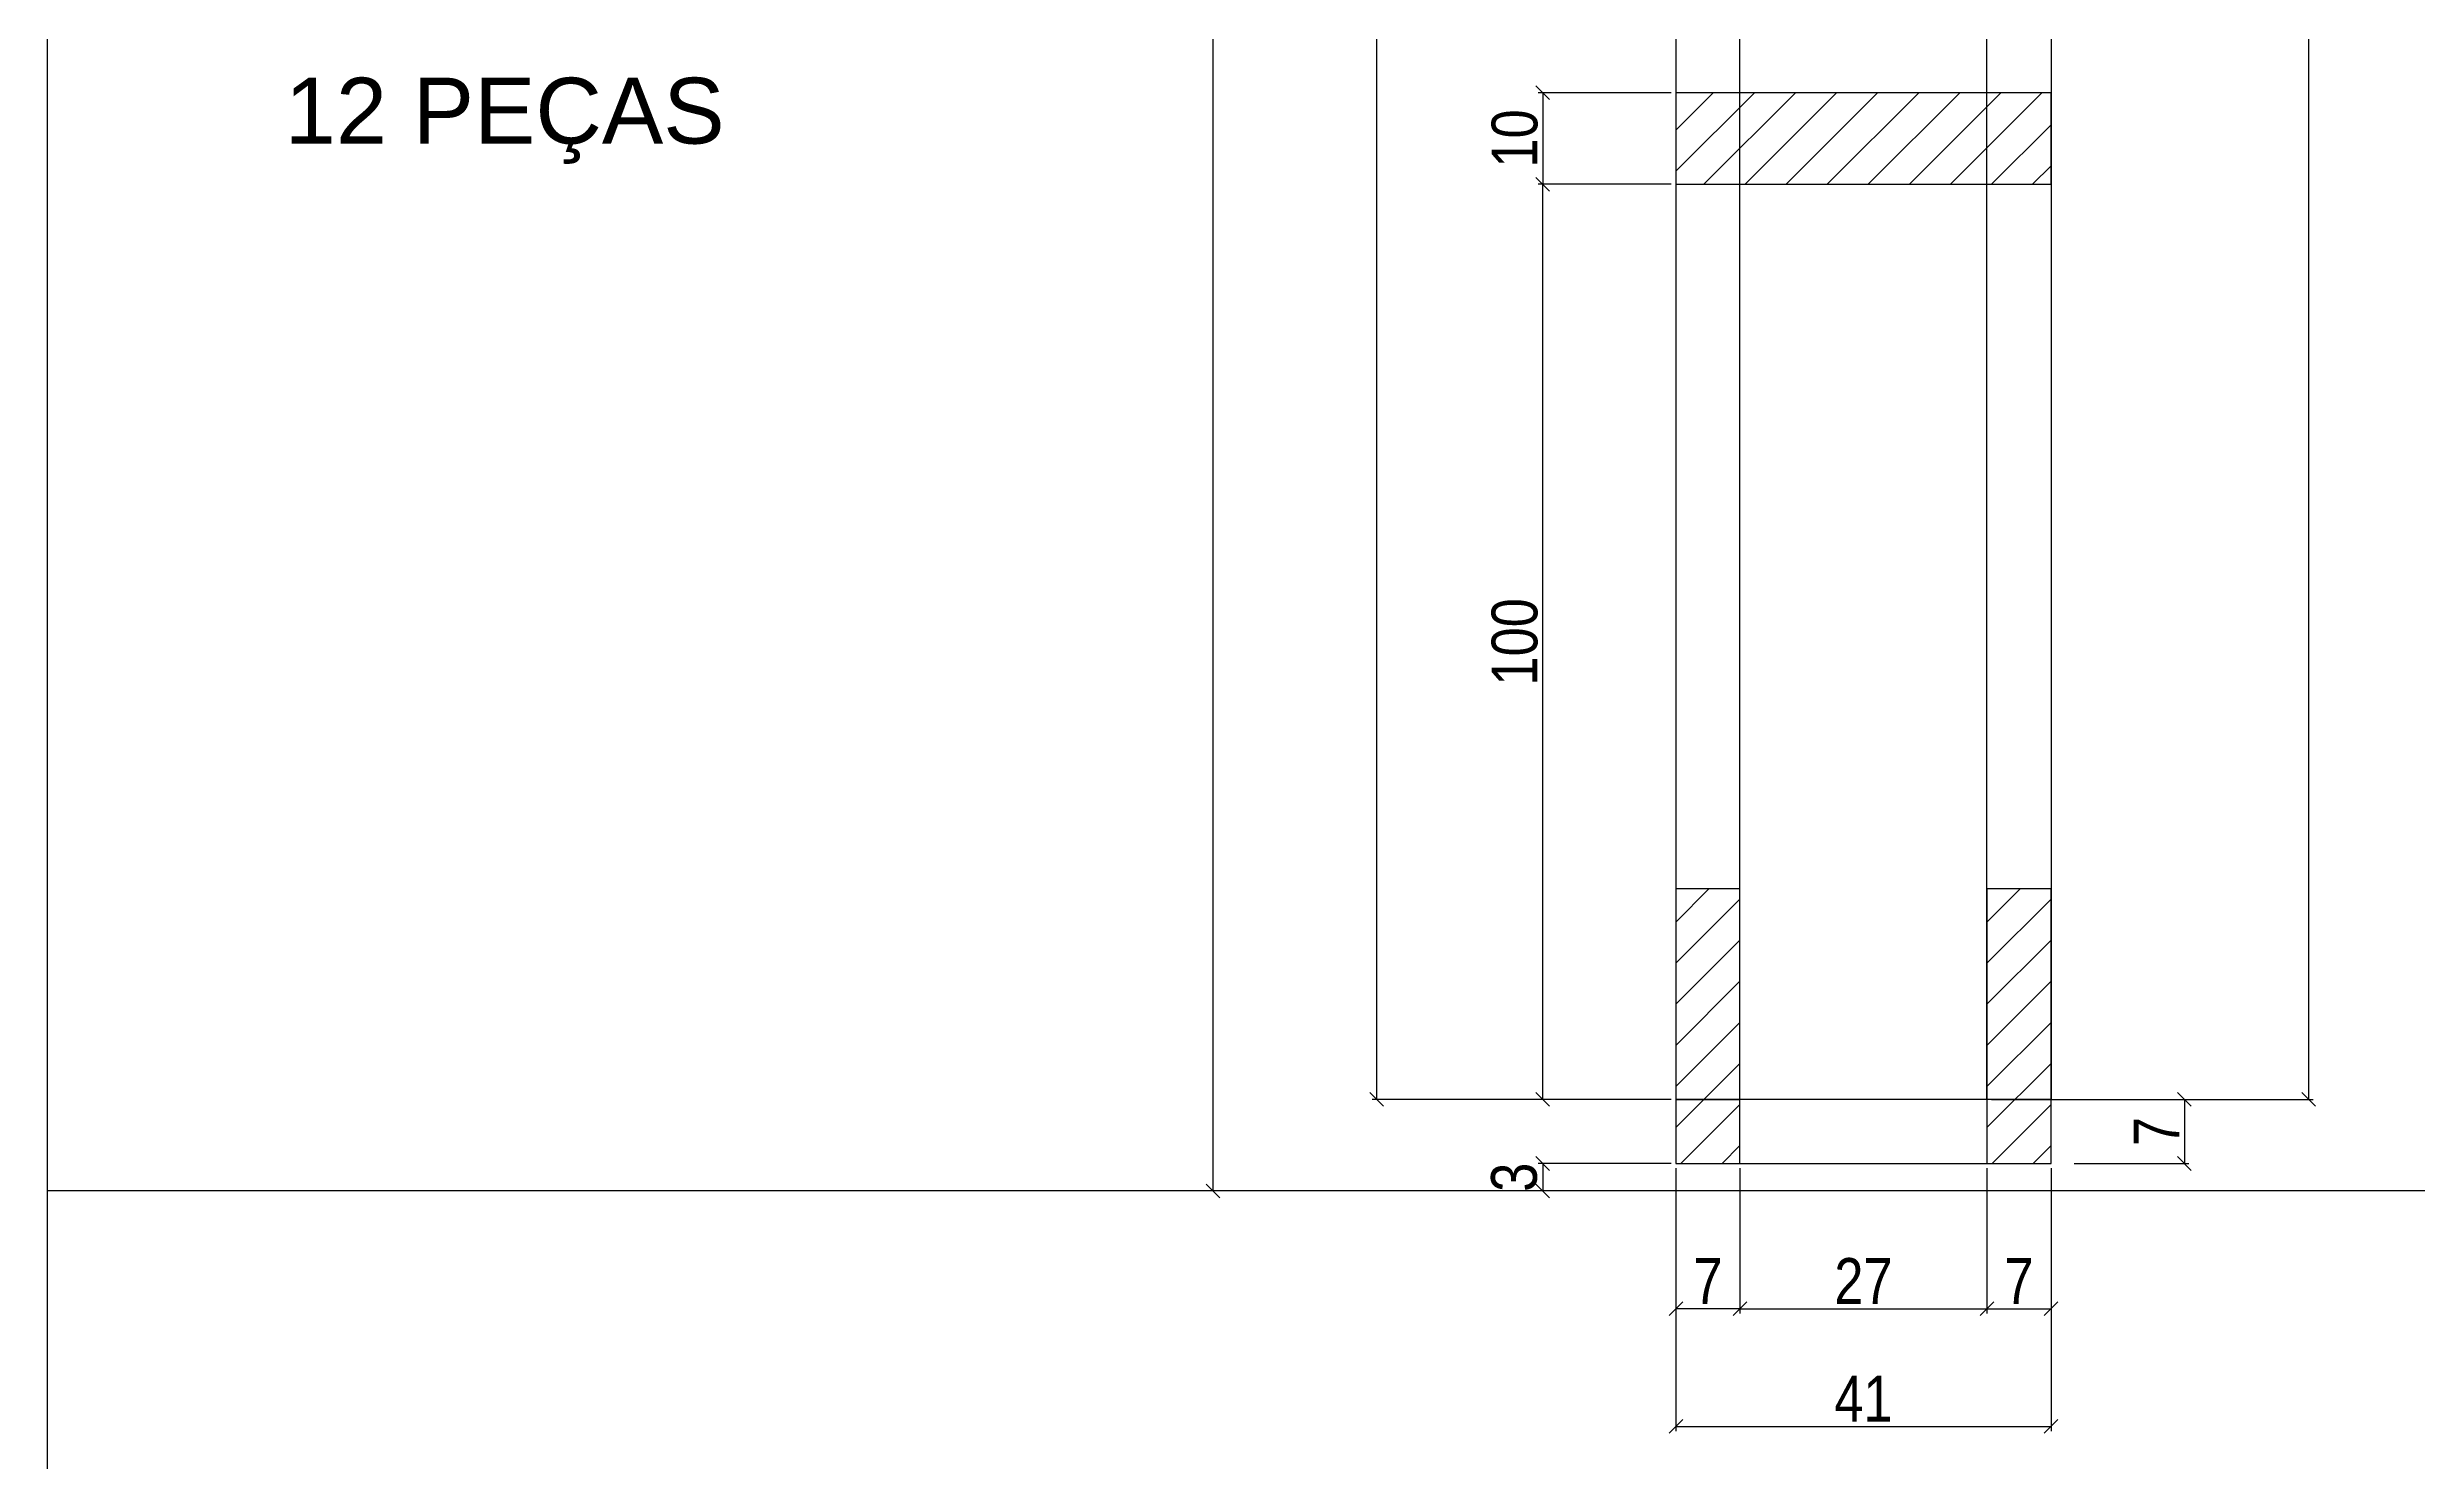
# Model space of a CAD drawing. Extents: x 15230 to 29563, y 3128 to 7338.
# Drawn here: x 15712 to 16230, y 4714 to 5023 of the extents above; entities that cross this region are included whole.
import ezdxf

# ---------------------------------------------------------------- set-up
doc = ezdxf.new("R2010")
doc.units = 0
for name, color, linetype in [('COTA', 241, 'Continuous'), ('TIRAS REESCORAMENTO', 252, 'Continuous'), ('VIGAS', 3, 'Continuous')]:
    doc.layers.add(name, color=color, linetype=linetype)
doc.styles.add('COTA TECNICA 2X', font='techl___.ttf', dxfattribs={"height": 10})
doc.styles.add('R80-50', font='arial.ttf', dxfattribs={"height": 10})
doc.dimstyles.new('SECAO', dxfattribs={"dimscale": 0.333333, "dimtxt": 5, "dimasz": 9, "dimexe": 3, "dimexo": 3, "dimgap": 3, "dimtad": 1, "dimdec": 1, "dimlfac": 0.5, "dimzin": 12, "dimdsep": 46, "dimtxsty": 'COTA TECNICA 2X', "dimblk1": 'OBLIQUE', "dimblk2": 'OBLIQUE', "dimsah": 1, "dimcen": 0.9, "dimclrd": 4, "dimclre": 4, "dimclrt": 240, "dimadec": 1, "dimazin": 3, "dimtfac": 1, "dimtdec": 1, "dimtmove": 0, "dimatfit": 3, "dimfxl": 1, "dimtolj": 1, "dimtzin": 12, "dimarcsym": 0})

# ---------------------------------------------------------------- blocks, each defined once
blk = doc.blocks.new('_Oblique')
at = {"color": 0, "linetype": 'ByBlock', "lineweight": -2}
blk.add_line((-0.5, -0.5), (0.5, 0.5), dxfattribs=at)
blk = doc.blocks.new('*D7')
at = {"layer": 'COTA', "color": 4, "lineweight": -2, "transparency": 16777216}
for p, q in [((16066.82, 5339.48), (16001.41, 5339.48)), ((16002.41, 5339.48), (16002.41, 4793.39)), ((16066.82, 4793.39), (16001.41, 4793.39))]:
    blk.add_line(p, q, dxfattribs=at)
at = {"layer": 'DEFPOINTS', "color": 0, "transparency": 16777216}
for p in [(16067.82, 5339.48), (16002.41, 4793.39), (16067.82, 4793.39)]:
    blk.add_point(p, dxfattribs=at)
at = {"layer": 'COTA', "color": 4, "lineweight": -2, "transparency": 16777216, "xscale": 3, "yscale": 3, "zscale": 3}
for p, rotation in [((16002.41, 5339.48), 90), ((16002.41, 4793.39), 270)]:
    blk.add_blockref('_Oblique', p, dxfattribs=dict(at, rotation=rotation))
at = {"layer": 'COTA', "color": 240, "transparency": 16777216, "insert": (15996.19, 5066.44), "char_height": 10, "attachment_point": 5, "rotation": 90, "style": 'COTA TECNICA 2X'}
blk.add_mtext('\\A1;273', dxfattribs=at)
blk = doc.blocks.new('*D8')
at = {"layer": 'COTA', "color": 4, "lineweight": -2, "transparency": 16777216}
for p, q in [((16067.82, 4778.39), (16067.82, 4720.93)), ((16149.82, 4778.39), (16149.82, 4720.93)), ((16067.82, 4721.93), (16149.82, 4721.93))]:
    blk.add_line(p, q, dxfattribs=at)
at = {"layer": 'DEFPOINTS', "color": 0, "transparency": 16777216}
for p in [(16067.82, 4779.39), (16149.82, 4779.39), (16149.82, 4721.93)]:
    blk.add_point(p, dxfattribs=at)
at = {"layer": 'COTA', "color": 4, "lineweight": -2, "transparency": 16777216, "xscale": 3, "yscale": 3, "zscale": 3, "rotation": 180}
blk.add_blockref('_Oblique', (16067.82, 4721.93), dxfattribs=at)
at = {"layer": 'COTA', "color": 4, "lineweight": -2, "transparency": 16777216, "xscale": 3, "yscale": 3, "zscale": 3}
blk.add_blockref('_Oblique', (16149.82, 4721.93), dxfattribs=at)
at = {"layer": 'COTA', "color": 240, "transparency": 16777216, "insert": (16108.82, 4728.01), "char_height": 10, "attachment_point": 5, "style": 'COTA TECNICA 2X'}
blk.add_mtext('\\A1;41', dxfattribs=at)
blk = doc.blocks.new('*D9')
at = {"layer": 'COTA', "color": 4, "lineweight": -2, "transparency": 16777216}
for p, q in [((16081.82, 4778.39), (16081.82, 4746.65)), ((16135.82, 4778.39), (16135.82, 4746.65)), ((16081.82, 4747.65), (16135.82, 4747.65))]:
    blk.add_line(p, q, dxfattribs=at)
at = {"layer": 'DEFPOINTS', "color": 0, "transparency": 16777216}
for p in [(16081.82, 4779.39), (16135.82, 4779.39), (16135.82, 4747.65)]:
    blk.add_point(p, dxfattribs=at)
at = {"layer": 'COTA', "color": 4, "lineweight": -2, "transparency": 16777216, "xscale": 3, "yscale": 3, "zscale": 3, "rotation": 180}
blk.add_blockref('_Oblique', (16081.82, 4747.65), dxfattribs=at)
at = {"layer": 'COTA', "color": 4, "lineweight": -2, "transparency": 16777216, "xscale": 3, "yscale": 3, "zscale": 3}
blk.add_blockref('_Oblique', (16135.82, 4747.65), dxfattribs=at)
at = {"layer": 'COTA', "color": 240, "transparency": 16777216, "insert": (16108.82, 4753.72), "char_height": 10, "attachment_point": 5, "style": 'COTA TECNICA 2X'}
blk.add_mtext('\\A1;27', dxfattribs=at)
blk = doc.blocks.new('*D10')
at = {"layer": 'COTA', "color": 4, "lineweight": -2, "transparency": 16777216}
blk.add_line((16135.82, 4747.65), (16149.82, 4747.65), dxfattribs=at)
at = {"layer": 'DEFPOINTS', "color": 0, "transparency": 16777216}
for p in [(16135.82, 4747.65), (16149.82, 4747.65), (16149.82, 4747.65)]:
    blk.add_point(p, dxfattribs=at)
at = {"layer": 'COTA', "color": 4, "lineweight": -2, "transparency": 16777216, "xscale": 3, "yscale": 3, "zscale": 3, "rotation": 180}
blk.add_blockref('_Oblique', (16135.82, 4747.65), dxfattribs=at)
at = {"layer": 'COTA', "color": 4, "lineweight": -2, "transparency": 16777216, "xscale": 3, "yscale": 3, "zscale": 3}
blk.add_blockref('_Oblique', (16149.82, 4747.65), dxfattribs=at)
at = {"layer": 'COTA', "color": 240, "transparency": 16777216, "insert": (16142.82, 4753.72), "char_height": 10, "attachment_point": 5, "style": 'COTA TECNICA 2X'}
blk.add_mtext('\\A1;7', dxfattribs=at)
blk = doc.blocks.new('*D11')
at = {"layer": 'COTA', "color": 4, "lineweight": -2, "transparency": 16777216}
blk.add_line((16081.82, 4747.65), (16067.82, 4747.65), dxfattribs=at)
at = {"layer": 'DEFPOINTS', "color": 0, "transparency": 16777216}
for p in [(16067.82, 4747.65), (16067.82, 4747.65), (16081.82, 4747.65)]:
    blk.add_point(p, dxfattribs=at)
at = {"layer": 'COTA', "color": 4, "lineweight": -2, "transparency": 16777216, "xscale": 3, "yscale": 3, "zscale": 3, "rotation": 180}
blk.add_blockref('_Oblique', (16067.82, 4747.65), dxfattribs=at)
at = {"layer": 'COTA', "color": 4, "lineweight": -2, "transparency": 16777216, "xscale": 3, "yscale": 3, "zscale": 3}
blk.add_blockref('_Oblique', (16081.82, 4747.65), dxfattribs=at)
at = {"layer": 'COTA', "color": 240, "transparency": 16777216, "insert": (16074.82, 4753.72), "char_height": 10, "attachment_point": 5, "style": 'COTA TECNICA 2X'}
blk.add_mtext('\\A1;7', dxfattribs=at)
blk = doc.blocks.new('*D12')
at = {"layer": 'COTA', "color": 4, "lineweight": -2, "transparency": 16777216}
for p, q in [((16066.82, 5013.41), (16037.72, 5013.41)), ((16038.72, 5013.41), (16038.72, 4993.41)), ((16066.82, 4993.41), (16037.72, 4993.41))]:
    blk.add_line(p, q, dxfattribs=at)
at = {"layer": 'DEFPOINTS', "color": 0, "transparency": 16777216}
for p in [(16067.82, 5013.41), (16038.72, 4993.41), (16067.82, 4993.41)]:
    blk.add_point(p, dxfattribs=at)
at = {"layer": 'COTA', "color": 4, "lineweight": -2, "transparency": 16777216, "xscale": 3, "yscale": 3, "zscale": 3}
for p, rotation in [((16038.72, 5013.41), 90), ((16038.72, 4993.41), 270)]:
    blk.add_blockref('_Oblique', p, dxfattribs=dict(at, rotation=rotation))
at = {"layer": 'COTA', "color": 240, "transparency": 16777216, "insert": (16032.62, 5003.41), "char_height": 10, "attachment_point": 5, "rotation": 90, "style": 'COTA TECNICA 2X'}
blk.add_mtext('\\A1;10', dxfattribs=at)
blk = doc.blocks.new('*D15')
at = {"layer": 'COTA', "color": 4, "lineweight": -2, "transparency": 16777216}
for p, q in [((16080.82, 5345.48), (15965.62, 5345.48)), ((15966.62, 5345.48), (15966.62, 4773.39)), ((16066.82, 4773.39), (15965.62, 4773.39))]:
    blk.add_line(p, q, dxfattribs=at)
at = {"layer": 'DEFPOINTS', "color": 0, "transparency": 16777216}
for p in [(16081.82, 5345.48), (15966.62, 4773.39), (16067.82, 4773.39)]:
    blk.add_point(p, dxfattribs=at)
at = {"layer": 'COTA', "color": 4, "lineweight": -2, "transparency": 16777216, "xscale": 3, "yscale": 3, "zscale": 3}
for p, rotation in [((15966.62, 5345.48), 90), ((15966.62, 4773.39), 270)]:
    blk.add_blockref('_Oblique', p, dxfattribs=dict(at, rotation=rotation))
at = {"layer": 'COTA', "color": 240, "transparency": 16777216, "insert": (15960.49, 5059.44), "char_height": 10, "attachment_point": 5, "rotation": 90, "style": 'COTA TECNICA 2X'}
blk.add_mtext('\\A1;286', dxfattribs=at)
blk = doc.blocks.new('*D16')
at = {"layer": 'COTA', "color": 4, "lineweight": -2, "transparency": 16777216}
for p, q in [((16066.82, 4779.39), (16037.72, 4779.39)), ((16038.72, 4779.39), (16038.72, 4773.39)), ((16066.82, 4773.39), (16037.72, 4773.39))]:
    blk.add_line(p, q, dxfattribs=at)
at = {"layer": 'DEFPOINTS', "color": 0, "transparency": 16777216}
for p in [(16067.82, 4779.39), (16038.72, 4773.39), (16067.82, 4773.39)]:
    blk.add_point(p, dxfattribs=at)
at = {"layer": 'COTA', "color": 4, "lineweight": -2, "transparency": 16777216, "xscale": 3, "yscale": 3, "zscale": 3}
for p, rotation in [((16038.72, 4779.39), 90), ((16038.72, 4773.39), 270)]:
    blk.add_blockref('_Oblique', p, dxfattribs=dict(at, rotation=rotation))
at = {"layer": 'COTA', "color": 240, "transparency": 16777216, "insert": (16032.5, 4776.39), "char_height": 10, "attachment_point": 5, "rotation": 90, "style": 'COTA TECNICA 2X'}
blk.add_mtext('\\A1;3', dxfattribs=at)
blk = doc.blocks.new('*D19')
at = {"layer": 'COTA', "color": 4, "lineweight": -2, "transparency": 16777216}
for p, q in [((16066.82, 4993.41), (16037.72, 4993.41)), ((16038.72, 4793.39), (16038.72, 4993.41)), ((16065.82, 4793.39), (16037.72, 4793.39))]:
    blk.add_line(p, q, dxfattribs=at)
at = {"layer": 'DEFPOINTS', "color": 0, "transparency": 16777216}
for p in [(16038.72, 4993.41), (16067.82, 4993.41), (16066.82, 4793.39)]:
    blk.add_point(p, dxfattribs=at)
at = {"layer": 'COTA', "color": 4, "lineweight": -2, "transparency": 16777216, "xscale": 3, "yscale": 3, "zscale": 3}
for p, rotation in [((16038.72, 4993.41), 90), ((16038.72, 4793.39), 270)]:
    blk.add_blockref('_Oblique', p, dxfattribs=dict(at, rotation=rotation))
at = {"layer": 'COTA', "color": 240, "transparency": 16777216, "insert": (16032.62, 4893.4), "char_height": 10, "attachment_point": 5, "rotation": 90, "style": 'COTA TECNICA 2X'}
blk.add_mtext('\\A1;100', dxfattribs=at)
blk = doc.blocks.new('*D21')
at = {"layer": 'COTA', "color": 4, "lineweight": -2, "transparency": 16777216}
for p, q in [((16151.82, 5303.36), (16207.12, 5303.36)), ((16206.12, 5303.36), (16206.12, 4793.39)), ((16151.82, 4793.39), (16207.12, 4793.39))]:
    blk.add_line(p, q, dxfattribs=at)
at = {"layer": 'DEFPOINTS', "color": 0, "transparency": 16777216}
for p in [(16150.82, 5303.36), (16150.82, 4793.39), (16206.12, 4793.39)]:
    blk.add_point(p, dxfattribs=at)
at = {"layer": 'COTA', "color": 4, "lineweight": -2, "transparency": 16777216, "xscale": 3, "yscale": 3, "zscale": 3}
for p, rotation in [((16206.12, 5303.36), 90), ((16206.12, 4793.39), 270)]:
    blk.add_blockref('_Oblique', p, dxfattribs=dict(at, rotation=rotation))
at = {"layer": 'COTA', "color": 240, "transparency": 16777216, "insert": (16200.01, 5048.37), "char_height": 10, "attachment_point": 5, "rotation": 90, "style": 'COTA TECNICA 2X'}
blk.add_mtext('\\A1;255', dxfattribs=at)
blk = doc.blocks.new('*D22')
at = {"layer": 'COTA', "color": 4, "lineweight": -2, "transparency": 16777216}
for p, q in [((16136.82, 4793.39), (16179.97, 4793.39)), ((16178.97, 4793.39), (16178.97, 4779.39)), ((16154.88, 4779.39), (16179.97, 4779.39))]:
    blk.add_line(p, q, dxfattribs=at)
at = {"layer": 'DEFPOINTS', "color": 0, "transparency": 16777216}
for p in [(16135.82, 4793.39), (16153.88, 4779.39), (16178.97, 4779.39)]:
    blk.add_point(p, dxfattribs=at)
at = {"layer": 'COTA', "color": 4, "lineweight": -2, "transparency": 16777216, "xscale": 3, "yscale": 3, "zscale": 3}
for p, rotation in [((16178.97, 4793.39), 90), ((16178.97, 4779.39), 270)]:
    blk.add_blockref('_Oblique', p, dxfattribs=dict(at, rotation=rotation))
at = {"layer": 'COTA', "color": 240, "transparency": 16777216, "insert": (16172.89, 4786.39), "char_height": 10, "attachment_point": 5, "rotation": 90, "style": 'COTA TECNICA 2X'}
blk.add_mtext('\\A1;7', dxfattribs=at)

msp = doc.modelspace()

# ---------------------------------------------------------------- hatches: boundary and pattern name
at = {"layer": 'COTA'}
h = msp.add_hatch(dxfattribs=at)
h.set_pattern_fill('ANSI31', color=256, scale=2, style=0)
h.set_pattern_definition([(45, (-7514.032, -193107.891), (-4.49012806, 4.49012806), [])])
h.paths.add_polyline_path([(16149.82, 4993.41), (16149.82, 5013.41), (16067.82, 5013.41), (16067.82, 4993.41)])
h = msp.add_hatch(dxfattribs=at)
h.set_pattern_fill('ANSI31', color=256, scale=2, style=0)
h.set_pattern_definition([(45, (-3776.3984, -1029.802), (-4.490128, 4.490128), [])])
h.paths.add_polyline_path([(16067.82, 4779.39), (16081.82, 4779.39), (16081.82, 4839.39), (16067.82, 4839.39)])
h = msp.add_hatch(dxfattribs=at)
h.set_pattern_fill('ANSI31', color=256, scale=2, style=0)
h.set_pattern_definition([(45, (-3708.3984, -1029.802), (-4.490128, 4.490128), [])])
h.paths.add_polyline_path([(16135.82, 4779.39), (16149.82, 4779.39), (16149.82, 4839.39), (16135.82, 4839.39)])

# ---------------------------------------------------------------- linework, layer by layer
at = {"linetype": 'Continuous'}
for points in [[(16067.82, 4793.39), (16081.82, 4793.39), (16081.82, 5339.48), (16067.82, 5339.48)], [(16067.82, 4779.39), (16081.82, 4779.39), (16081.82, 4839.39), (16067.82, 4839.39)], [(16135.82, 4779.39), (16149.82, 4779.39), (16149.82, 4839.39), (16135.82, 4839.39)]]:
    msp.add_lwpolyline(points, close=True, dxfattribs=at)
for points in [[(16135.82, 5194.43), (16135.82, 5303.36), (16149.82, 5303.36), (16149.82, 4793.39), (16135.82, 4793.39), (16135.82, 5194.43)], [(16067.82, 4993.41), (16149.82, 4993.41), (16149.82, 5013.41), (16067.82, 5013.41), (16067.82, 4993.41)], [(16089.82, 4779.39), (16149.82, 4779.39), (16149.82, 4793.39), (16067.82, 4793.39), (16067.82, 4779.39), (16089.82, 4779.39)]]:
    msp.add_lwpolyline(points, dxfattribs=at)
at = {"layer": 'TIRAS REESCORAMENTO', "linetype": 'ByBlock'}
msp.add_line((16336.15, 4773.39), (15711.87, 4773.39), dxfattribs=at)
at = {"layer": 'VIGAS'}
msp.add_lwpolyline([(16336.15, 4598.78), (15711.87, 4598.78), (15711.87, 5563.56), (16336.15, 5563.56)], close=True, dxfattribs=at)

# ---------------------------------------------------------------- texts
at = {"layer": 'VIGAS', "color": 7, "insert": (15763.75, 5016.68), "char_height": 14.4, "attachment_point": 1, "style": 'R80-50'}
msp.add_mtext_dynamic_manual_height_columns('12 PEÇAS', width=162.221, gutter_width=50, heights=[0], dxfattribs=at)

# ---------------------------------------------------------------- dimensions: what is measured, and where the dimension line sits
at = {"layer": 'COTA', "color": 3}
for base, p1, p2, picture, middle in [((15966.62, 4773.39), (16081.82, 5345.48), (16067.82, 4773.39), '*D15', (15960.49, 5059.44)), ((16002.41, 4793.39), (16067.82, 5339.48), (16067.82, 4793.39), '*D7', (15996.19, 5066.44)), ((16206.12, 4793.39), (16150.82, 5303.36), (16150.82, 4793.39), '*D21', (16200.01, 5048.37)), ((16038.72, 4993.41), (16067.82, 5013.41), (16067.82, 4993.41), '*D12', (16032.62, 5003.41)), ((16038.72, 4993.41), (16066.82, 4793.39), (16067.82, 4993.41), '*D19', (16032.62, 4893.4)), ((16178.97, 4779.39), (16135.82, 4793.39), (16153.88, 4779.39), '*D22', (16172.89, 4786.39))]:
    dim = msp.add_linear_dim(base=base, p1=p1, p2=p2, angle=90, dimstyle='SECAO', dxfattribs=at)
    dim.commit()
    dim.dimension.update_dxf_attribs({"geometry": picture, "text_midpoint": middle})
dim = msp.add_linear_dim(base=(16038.72, 4773.39), p1=(16067.82, 4779.39), p2=(16067.82, 4773.39), angle=90, dimstyle='SECAO', dxfattribs=at)
dim.commit()
dim.dimension.update_dxf_attribs({"geometry": '*D16', "text_midpoint": (16038.72, 4776.39), "dimtype": 160})
for base, p1, p2, picture, middle in [((16149.82, 4721.93), (16067.82, 4779.39), (16149.82, 4779.39), '*D8', (16108.82, 4721.93)), ((16135.82, 4747.65), (16081.82, 4779.39), (16135.82, 4779.39), '*D9', (16108.82, 4747.65)), ((16149.82, 4747.65), (16135.82, 4747.65), (16149.82, 4747.65), '*D10', (16142.82, 4747.65))]:
    dim = msp.add_linear_dim(base=base, p1=p1, p2=p2, dimstyle='SECAO', dxfattribs=at)
    dim.commit()
    dim.dimension.update_dxf_attribs({"geometry": picture, "text_midpoint": middle, "dimtype": 160})
dim = msp.add_linear_dim(base=(16067.82, 4747.65), p1=(16081.82, 4747.65), p2=(16067.82, 4747.65), dimstyle='SECAO', dxfattribs=at)
dim.commit()
dim.dimension.update_dxf_attribs({"geometry": '*D11', "text_midpoint": (16074.82, 4753.72)})

doc.saveas('drawing.dxf')
